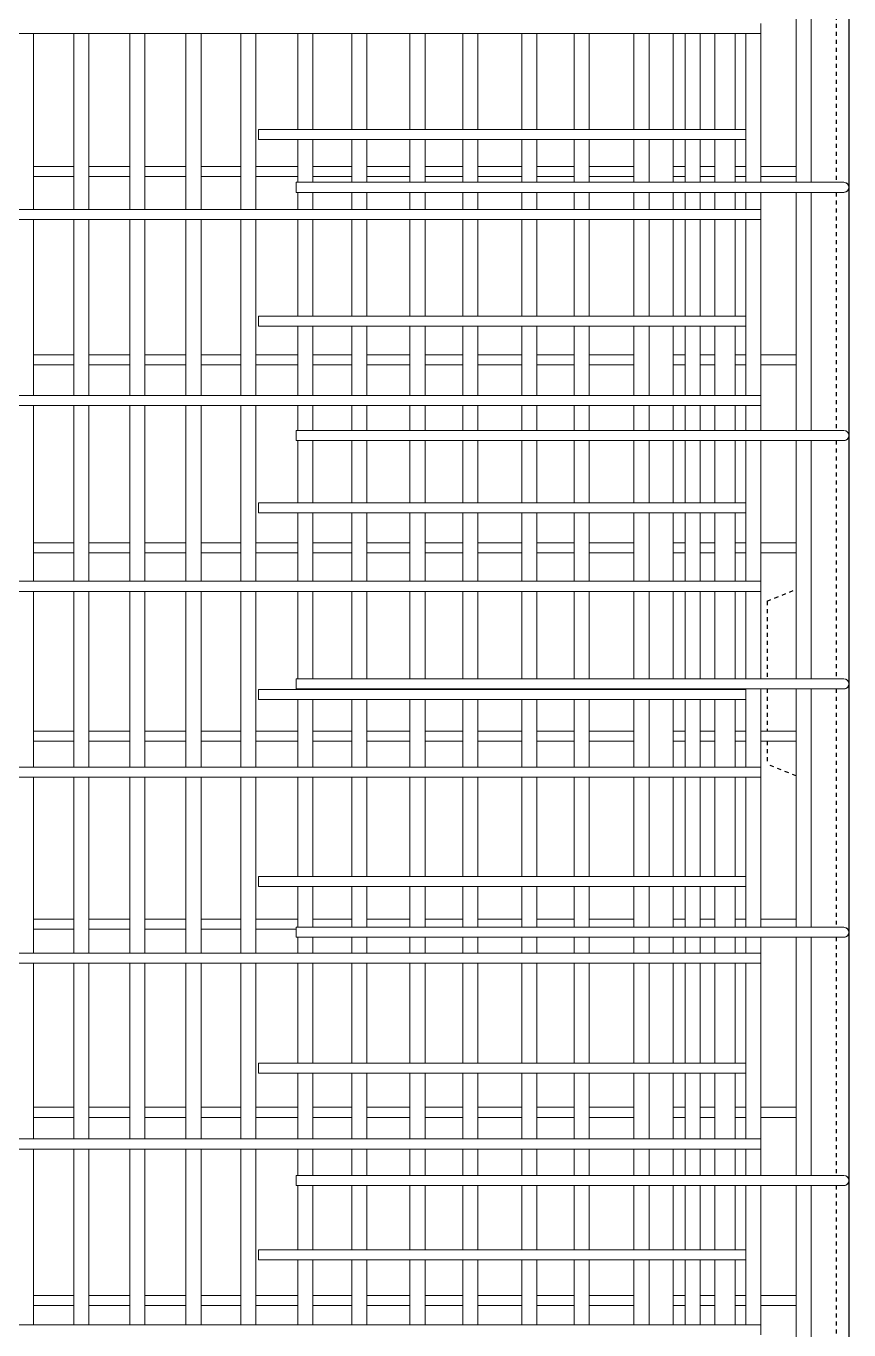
# Model space of a CAD drawing. Header units: millimetres. Extents: x -22025 to -1429, y -2879 to 29261.
# Drawn here: x -19590 to -18935, y 563 to 1601 of the extents above; entities that cross this region are included whole.
import ezdxf

# ---------------------------------------------------------------- set-up
doc = ezdxf.new("R2010")
doc.units = ezdxf.units.MM
doc.linetypes.add('Dash', pattern=[6.36, 3.18, -3.18])
for name, color, linetype, lineweight in [('A-WALL', 113, 'Continuous', 25), ('A-WALL-HDLN', 110, 'Dash', 25), ('S-RBAR', 171, 'Continuous', 18)]:
    doc.layers.add(name, color=color, linetype=linetype, lineweight=lineweight)

msp = doc.modelspace()

# ---------------------------------------------------------------- linework, layer by layer
at = {"layer": 'A-WALL'}
msp.add_line((-18934.6, 2200), (-18934.6, -445), dxfattribs=at)
at = {"layer": 'A-WALL-HDLN'}
for p, q in [((-18944.6, 1666), (-18944.6, 1476.3)), ((-18944.6, 1468.3), (-18944.6, 1278.7)), ((-18944.6, 1270.7), (-18944.6, 1081)), ((-18999.6, 1143), (-18976.6, 1152.2)), ((-18999.6, 1143), (-18999.6, 1081)), ((-18999.6, 1073), (-18999.6, 1039.5)), ((-18944.6, 1073), (-18944.6, 883.3)), ((-18999.6, 1031.5), (-18999.6, 1013)), ((-18976.6, 1003.8), (-18999.6, 1013)), ((-18944.6, 875.3), (-18944.6, 685.7)), ((-18944.6, 677.7), (-18944.6, 488))]:
    msp.add_line(p, q, dxfattribs=at)
at = {"layer": 'S-RBAR'}
for p, q in [((-18976.6, 1476.3), (-18976.6, 1666)), ((-18964.6, 1476.3), (-18964.6, 1666)), ((-19004.6, 1602.7), (-19004.6, 1594.7)), ((-19004.6, 1594.7), (-20178.4, 1594.7)), ((-19583.6, 1454.7), (-19583.6, 1594.7)), ((-19551.5, 1454.7), (-19551.5, 1594.7)), ((-19539.5, 1454.7), (-19539.5, 1594.7)), ((-19507.1, 1454.7), (-19507.1, 1594.7)), ((-19495.1, 1454.7), (-19495.1, 1594.7)), ((-19462.3, 1454.7), (-19462.3, 1594.7)), ((-19450.3, 1454.7), (-19450.3, 1594.7)), ((-19418.7, 1454.7), (-19418.7, 1594.7)), ((-19406.7, 1454.7), (-19406.7, 1594.7)), ((-19373.2, 1518.4), (-19373.2, 1594.7)), ((-19361.2, 1518.4), (-19361.2, 1594.7)), ((-19330.3, 1518.4), (-19330.3, 1594.7)), ((-19318.3, 1518.4), (-19318.3, 1594.7)), ((-19284, 1518.4), (-19284, 1594.7)), ((-19272, 1518.4), (-19272, 1594.7)), ((-19241.9, 1518.4), (-19241.9, 1594.7)), ((-19229.9, 1518.4), (-19229.9, 1594.7)), ((-19194.9, 1518.4), (-19194.9, 1594.7)), ((-19182.9, 1518.4), (-19182.9, 1594.7)), ((-19153.4, 1518.4), (-19153.4, 1594.7)), ((-19141.4, 1518.4), (-19141.4, 1594.7)), ((-19105.7, 1518.4), (-19105.7, 1594.7)), ((-19093.7, 1518.4), (-19093.7, 1594.7)), ((-19074.6, 1518.4), (-19074.6, 1594.7)), ((-19065, 1518.4), (-19065, 1594.7)), ((-19053, 1518.4), (-19053, 1594.7)), ((-19041.2, 1518.4), (-19041.2, 1594.7)), ((-19025.2, 1518.4), (-19025.2, 1594.7)), ((-19016.6, 1476.3), (-19016.6, 1594.7)), ((-19004.6, 1476.3), (-19004.6, 1594.7)), ((-19404.6, 1518.4), (-19044.6, 1518.4)), ((-19404.6, 1510.4), (-19404.6, 1518.4)), ((-19016.4, 1518.4), (-19044.6, 1518.4)), ((-19404.6, 1510.4), (-19044.6, 1510.4)), ((-19373.2, 1476.3), (-19373.2, 1510.4)), ((-19361.2, 1476.3), (-19361.2, 1510.4)), ((-19330.3, 1476.3), (-19330.3, 1510.4)), ((-19318.3, 1476.3), (-19318.3, 1510.4)), ((-19284, 1476.3), (-19284, 1510.4)), ((-19272, 1476.3), (-19272, 1510.4)), ((-19241.9, 1476.3), (-19241.9, 1510.4)), ((-19229.9, 1476.3), (-19229.9, 1510.4)), ((-19194.9, 1476.3), (-19194.9, 1510.4)), ((-19182.9, 1476.3), (-19182.9, 1510.4)), ((-19153.4, 1476.3), (-19153.4, 1510.4)), ((-19141.4, 1476.3), (-19141.4, 1510.4)), ((-19105.7, 1476.3), (-19105.7, 1510.4)), ((-19093.7, 1476.3), (-19093.7, 1510.4)), ((-19074.6, 1476.3), (-19074.6, 1510.4)), ((-19065, 1476.3), (-19065, 1510.4)), ((-19053, 1476.3), (-19053, 1510.4)), ((-19016.4, 1510.4), (-19044.6, 1510.4)), ((-19041.2, 1476.3), (-19041.2, 1510.4)), ((-19025.2, 1476.3), (-19025.2, 1510.4)), ((-19551.5, 1488.9), (-19583.6, 1488.9)), ((-19507.1, 1488.9), (-19539.5, 1488.9)), ((-19462.3, 1488.9), (-19495.1, 1488.9)), ((-19418.7, 1488.9), (-19450.3, 1488.9)), ((-19373.2, 1488.9), (-19406.7, 1488.9)), ((-19330.3, 1488.9), (-19361.2, 1488.9)), ((-19284, 1488.9), (-19318.3, 1488.9)), ((-19241.9, 1488.9), (-19272, 1488.9)), ((-19194.9, 1488.9), (-19229.9, 1488.9)), ((-19153.4, 1488.9), (-19182.9, 1488.9)), ((-19105.7, 1488.9), (-19141.4, 1488.9)), ((-19065, 1488.9), (-19074.6, 1488.9)), ((-19041.2, 1488.9), (-19053, 1488.9)), ((-19016.6, 1488.9), (-19025.2, 1488.9)), ((-18976.6, 1488.9), (-19004.6, 1488.9)), ((-19551.5, 1480.9), (-19583.6, 1480.9)), ((-19507.1, 1480.9), (-19539.5, 1480.9)), ((-19462.3, 1480.9), (-19495.1, 1480.9)), ((-19418.7, 1480.9), (-19450.3, 1480.9)), ((-19373.2, 1480.9), (-19406.7, 1480.9)), ((-19374.6, 1476.3), (-18958.6, 1476.3)), ((-19374.6, 1468.3), (-19374.6, 1476.3)), ((-19330.3, 1480.9), (-19361.2, 1480.9)), ((-19284, 1480.9), (-19318.3, 1480.9)), ((-19241.9, 1480.9), (-19272, 1480.9)), ((-19194.9, 1480.9), (-19229.9, 1480.9)), ((-19153.4, 1480.9), (-19182.9, 1480.9)), ((-19105.7, 1480.9), (-19141.4, 1480.9)), ((-19065, 1480.9), (-19074.6, 1480.9)), ((-19041.2, 1480.9), (-19053, 1480.9)), ((-19016.6, 1480.9), (-19025.2, 1480.9)), ((-18976.6, 1480.9), (-19004.6, 1480.9)), ((-18938.6, 1476.3), (-18958.6, 1476.3)), ((-19374.6, 1468.3), (-18958.6, 1468.3)), ((-19373.2, 1454.7), (-19373.2, 1468.3)), ((-19361.2, 1454.7), (-19361.2, 1468.3)), ((-19330.3, 1454.7), (-19330.3, 1468.3)), ((-19318.3, 1454.7), (-19318.3, 1468.3)), ((-19284, 1454.7), (-19284, 1468.3)), ((-19272, 1454.7), (-19272, 1468.3)), ((-19241.9, 1454.7), (-19241.9, 1468.3)), ((-19229.9, 1454.7), (-19229.9, 1468.3)), ((-19194.9, 1454.7), (-19194.9, 1468.3)), ((-19182.9, 1454.7), (-19182.9, 1468.3)), ((-19153.4, 1454.7), (-19153.4, 1468.3)), ((-19141.4, 1454.7), (-19141.4, 1468.3)), ((-19105.7, 1454.7), (-19105.7, 1468.3)), ((-19093.7, 1454.7), (-19093.7, 1468.3)), ((-19074.6, 1454.7), (-19074.6, 1468.3)), ((-19065, 1454.7), (-19065, 1468.3)), ((-19053, 1454.7), (-19053, 1468.3)), ((-19041.2, 1454.7), (-19041.2, 1468.3)), ((-19025.2, 1454.7), (-19025.2, 1468.3)), ((-19016.6, 1454.7), (-19016.6, 1468.3)), ((-19004.6, 1454.7), (-19004.6, 1468.3)), ((-18976.6, 1278.7), (-18976.6, 1468.3)), ((-18964.6, 1278.7), (-18964.6, 1468.3)), ((-18938.6, 1468.3), (-18958.6, 1468.3)), ((-19004.6, 1454.7), (-20178.4, 1454.7)), ((-19004.6, 1454.7), (-19004.6, 1446.7)), ((-19004.6, 1446.7), (-20178.4, 1446.7)), ((-19583.6, 1306.7), (-19583.6, 1446.7)), ((-19551.5, 1306.7), (-19551.5, 1446.7)), ((-19539.5, 1306.7), (-19539.5, 1446.7)), ((-19507.1, 1306.7), (-19507.1, 1446.7)), ((-19495.1, 1306.7), (-19495.1, 1446.7)), ((-19462.3, 1306.7), (-19462.3, 1446.7)), ((-19450.3, 1306.7), (-19450.3, 1446.7)), ((-19418.7, 1306.7), (-19418.7, 1446.7)), ((-19406.7, 1306.7), (-19406.7, 1446.7)), ((-19373.2, 1369.8), (-19373.2, 1446.7)), ((-19361.2, 1369.8), (-19361.2, 1446.7)), ((-19330.3, 1369.8), (-19330.3, 1446.7)), ((-19318.3, 1369.8), (-19318.3, 1446.7)), ((-19284, 1369.8), (-19284, 1446.7)), ((-19272, 1369.8), (-19272, 1446.7)), ((-19241.9, 1369.8), (-19241.9, 1446.7)), ((-19229.9, 1369.8), (-19229.9, 1446.7)), ((-19194.9, 1369.8), (-19194.9, 1446.7)), ((-19182.9, 1369.8), (-19182.9, 1446.7)), ((-19153.4, 1369.8), (-19153.4, 1446.7)), ((-19141.4, 1369.8), (-19141.4, 1446.7)), ((-19105.7, 1369.8), (-19105.7, 1446.7)), ((-19093.7, 1369.8), (-19093.7, 1446.7)), ((-19074.6, 1369.8), (-19074.6, 1446.7)), ((-19065, 1369.8), (-19065, 1446.7)), ((-19053, 1369.8), (-19053, 1446.7)), ((-19041.2, 1369.8), (-19041.2, 1446.7)), ((-19025.2, 1369.8), (-19025.2, 1446.7)), ((-19016.6, 1306.7), (-19016.6, 1446.7)), ((-19004.6, 1306.7), (-19004.6, 1446.7)), ((-19404.6, 1369.8), (-19044.6, 1369.8)), ((-19404.6, 1361.8), (-19404.6, 1369.8)), ((-19404.6, 1361.8), (-19044.6, 1361.8)), ((-19373.2, 1306.7), (-19373.2, 1361.8)), ((-19361.2, 1306.7), (-19361.2, 1361.8)), ((-19330.3, 1306.7), (-19330.3, 1361.8)), ((-19318.3, 1306.7), (-19318.3, 1361.8)), ((-19284, 1306.7), (-19284, 1361.8)), ((-19272, 1306.7), (-19272, 1361.8)), ((-19241.9, 1306.7), (-19241.9, 1361.8)), ((-19229.9, 1306.7), (-19229.9, 1361.8)), ((-19194.9, 1306.7), (-19194.9, 1361.8)), ((-19182.9, 1306.7), (-19182.9, 1361.8)), ((-19153.4, 1306.7), (-19153.4, 1361.8)), ((-19141.4, 1306.7), (-19141.4, 1361.8)), ((-19105.7, 1306.7), (-19105.7, 1361.8)), ((-19093.7, 1306.7), (-19093.7, 1361.8)), ((-19074.6, 1306.7), (-19074.6, 1361.8)), ((-19065, 1306.7), (-19065, 1361.8)), ((-19053, 1306.7), (-19053, 1361.8)), ((-19016.4, 1369.8), (-19044.6, 1369.8)), ((-19016.4, 1361.8), (-19044.6, 1361.8)), ((-19041.2, 1306.7), (-19041.2, 1361.8)), ((-19025.2, 1306.7), (-19025.2, 1361.8)), ((-19551.5, 1339.1), (-19583.6, 1339.1)), ((-19507.1, 1339.1), (-19539.5, 1339.1)), ((-19462.3, 1339.1), (-19495.1, 1339.1)), ((-19418.7, 1339.1), (-19450.3, 1339.1)), ((-19373.2, 1339.1), (-19406.7, 1339.1)), ((-19330.3, 1339.1), (-19361.2, 1339.1)), ((-19284, 1339.1), (-19318.3, 1339.1)), ((-19241.9, 1339.1), (-19272, 1339.1)), ((-19194.9, 1339.1), (-19229.9, 1339.1)), ((-19153.4, 1339.1), (-19182.9, 1339.1)), ((-19105.7, 1339.1), (-19141.4, 1339.1)), ((-19065, 1339.1), (-19074.6, 1339.1)), ((-19041.2, 1339.1), (-19053, 1339.1)), ((-19016.6, 1339.1), (-19025.2, 1339.1)), ((-18976.6, 1339.1), (-19004.6, 1339.1)), ((-19551.5, 1331.1), (-19583.6, 1331.1)), ((-19507.1, 1331.1), (-19539.5, 1331.1)), ((-19462.3, 1331.1), (-19495.1, 1331.1)), ((-19418.7, 1331.1), (-19450.3, 1331.1)), ((-19373.2, 1331.1), (-19406.7, 1331.1)), ((-19330.3, 1331.1), (-19361.2, 1331.1)), ((-19284, 1331.1), (-19318.3, 1331.1)), ((-19241.9, 1331.1), (-19272, 1331.1)), ((-19194.9, 1331.1), (-19229.9, 1331.1)), ((-19153.4, 1331.1), (-19182.9, 1331.1)), ((-19105.7, 1331.1), (-19141.4, 1331.1)), ((-19065, 1331.1), (-19074.6, 1331.1)), ((-19041.2, 1331.1), (-19053, 1331.1)), ((-19016.6, 1331.1), (-19025.2, 1331.1)), ((-18976.6, 1331.1), (-19004.6, 1331.1)), ((-19004.6, 1306.7), (-20178.4, 1306.7)), ((-19004.6, 1298.7), (-20178.4, 1298.7)), ((-19583.6, 1158.7), (-19583.6, 1298.7)), ((-19551.5, 1158.7), (-19551.5, 1298.7)), ((-19539.5, 1158.7), (-19539.5, 1298.7)), ((-19507.1, 1158.7), (-19507.1, 1298.7)), ((-19495.1, 1158.7), (-19495.1, 1298.7)), ((-19462.3, 1158.7), (-19462.3, 1298.7)), ((-19450.3, 1158.7), (-19450.3, 1298.7)), ((-19418.7, 1158.7), (-19418.7, 1298.7)), ((-19406.7, 1158.7), (-19406.7, 1298.7)), ((-19373.2, 1278.7), (-19373.2, 1298.7)), ((-19361.2, 1278.7), (-19361.2, 1298.7)), ((-19330.3, 1278.7), (-19330.3, 1298.7)), ((-19318.3, 1278.7), (-19318.3, 1298.7)), ((-19284, 1278.7), (-19284, 1298.7)), ((-19272, 1278.7), (-19272, 1298.7)), ((-19241.9, 1278.7), (-19241.9, 1298.7)), ((-19229.9, 1278.7), (-19229.9, 1298.7)), ((-19194.9, 1278.7), (-19194.9, 1298.7)), ((-19182.9, 1278.7), (-19182.9, 1298.7)), ((-19153.4, 1278.7), (-19153.4, 1298.7)), ((-19141.4, 1278.7), (-19141.4, 1298.7)), ((-19105.7, 1278.7), (-19105.7, 1298.7)), ((-19093.7, 1278.7), (-19093.7, 1298.7)), ((-19074.6, 1278.7), (-19074.6, 1298.7)), ((-19065, 1278.7), (-19065, 1298.7)), ((-19053, 1278.7), (-19053, 1298.7)), ((-19041.2, 1278.7), (-19041.2, 1298.7)), ((-19025.2, 1278.7), (-19025.2, 1298.7)), ((-19016.6, 1278.7), (-19016.6, 1298.7)), ((-19004.6, 1306.7), (-19004.6, 1298.7)), ((-19004.6, 1278.7), (-19004.6, 1298.7)), ((-19374.6, 1278.7), (-18958.6, 1278.7)), ((-19374.6, 1270.7), (-19374.6, 1278.7)), ((-18938.6, 1278.7), (-18958.6, 1278.7)), ((-19374.6, 1270.7), (-18958.6, 1270.7)), ((-19373.2, 1221.1), (-19373.2, 1270.7)), ((-19361.2, 1221.1), (-19361.2, 1270.7)), ((-19330.3, 1221.1), (-19330.3, 1270.7)), ((-19318.3, 1221.1), (-19318.3, 1270.7)), ((-19284, 1221.1), (-19284, 1270.7)), ((-19272, 1221.1), (-19272, 1270.7)), ((-19241.9, 1221.1), (-19241.9, 1270.7)), ((-19229.9, 1221.1), (-19229.9, 1270.7)), ((-19194.9, 1221.1), (-19194.9, 1270.7)), ((-19182.9, 1221.1), (-19182.9, 1270.7)), ((-19153.4, 1221.1), (-19153.4, 1270.7)), ((-19141.4, 1221.1), (-19141.4, 1270.7)), ((-19105.7, 1221.1), (-19105.7, 1270.7)), ((-19093.7, 1221.1), (-19093.7, 1270.7)), ((-19074.6, 1221.1), (-19074.6, 1270.7)), ((-19065, 1221.1), (-19065, 1270.7)), ((-19053, 1221.1), (-19053, 1270.7)), ((-19041.2, 1221.1), (-19041.2, 1270.7)), ((-19025.2, 1221.1), (-19025.2, 1270.7)), ((-19016.6, 1158.7), (-19016.6, 1270.7)), ((-19004.6, 1158.7), (-19004.6, 1270.7)), ((-18976.6, 1081), (-18976.6, 1270.7)), ((-18964.6, 1081), (-18964.6, 1270.7)), ((-18938.6, 1270.7), (-18958.6, 1270.7)), ((-19404.6, 1221.1), (-19044.6, 1221.1)), ((-19404.6, 1213.1), (-19404.6, 1221.1)), ((-19016.4, 1221.1), (-19044.6, 1221.1)), ((-19404.6, 1213.1), (-19044.6, 1213.1)), ((-19373.2, 1158.7), (-19373.2, 1213.1)), ((-19361.2, 1158.7), (-19361.2, 1213.1)), ((-19330.3, 1158.7), (-19330.3, 1213.1)), ((-19318.3, 1158.7), (-19318.3, 1213.1)), ((-19284, 1158.7), (-19284, 1213.1)), ((-19272, 1158.7), (-19272, 1213.1)), ((-19241.9, 1158.7), (-19241.9, 1213.1)), ((-19229.9, 1158.7), (-19229.9, 1213.1)), ((-19194.9, 1158.7), (-19194.9, 1213.1)), ((-19182.9, 1158.7), (-19182.9, 1213.1)), ((-19153.4, 1158.7), (-19153.4, 1213.1)), ((-19141.4, 1158.7), (-19141.4, 1213.1)), ((-19105.7, 1158.7), (-19105.7, 1213.1)), ((-19093.7, 1158.7), (-19093.7, 1213.1)), ((-19074.6, 1158.7), (-19074.6, 1213.1)), ((-19065, 1158.7), (-19065, 1213.1)), ((-19053, 1158.7), (-19053, 1213.1)), ((-19016.4, 1213.1), (-19044.6, 1213.1)), ((-19041.2, 1158.7), (-19041.2, 1213.1)), ((-19025.2, 1158.7), (-19025.2, 1213.1)), ((-19551.5, 1189.3), (-19583.6, 1189.3)), ((-19507.1, 1189.3), (-19539.5, 1189.3)), ((-19462.3, 1189.3), (-19495.1, 1189.3)), ((-19418.7, 1189.3), (-19450.3, 1189.3)), ((-19373.2, 1189.3), (-19406.7, 1189.3)), ((-19330.3, 1189.3), (-19361.2, 1189.3)), ((-19284, 1189.3), (-19318.3, 1189.3)), ((-19241.9, 1189.3), (-19272, 1189.3)), ((-19194.9, 1189.3), (-19229.9, 1189.3)), ((-19153.4, 1189.3), (-19182.9, 1189.3)), ((-19105.7, 1189.3), (-19141.4, 1189.3)), ((-19065, 1189.3), (-19074.6, 1189.3)), ((-19041.2, 1189.3), (-19053, 1189.3)), ((-19016.6, 1189.3), (-19025.2, 1189.3)), ((-18976.6, 1189.3), (-19004.6, 1189.3)), ((-19551.5, 1181.3), (-19583.6, 1181.3)), ((-19507.1, 1181.3), (-19539.5, 1181.3)), ((-19462.3, 1181.3), (-19495.1, 1181.3)), ((-19418.7, 1181.3), (-19450.3, 1181.3)), ((-19373.2, 1181.3), (-19406.7, 1181.3)), ((-19330.3, 1181.3), (-19361.2, 1181.3)), ((-19284, 1181.3), (-19318.3, 1181.3)), ((-19241.9, 1181.3), (-19272, 1181.3)), ((-19194.9, 1181.3), (-19229.9, 1181.3)), ((-19153.4, 1181.3), (-19182.9, 1181.3)), ((-19105.7, 1181.3), (-19141.4, 1181.3)), ((-19065, 1181.3), (-19074.6, 1181.3)), ((-19041.2, 1181.3), (-19053, 1181.3)), ((-19016.6, 1181.3), (-19025.2, 1181.3)), ((-18976.6, 1181.3), (-19004.6, 1181.3)), ((-19004.6, 1158.7), (-20178.4, 1158.7)), ((-19004.6, 1158.7), (-19004.6, 1150.7)), ((-19004.6, 1150.7), (-20178.4, 1150.7)), ((-19583.6, 1010.7), (-19583.6, 1150.7)), ((-19551.5, 1010.7), (-19551.5, 1150.7)), ((-19539.5, 1010.7), (-19539.5, 1150.7)), ((-19507.1, 1010.7), (-19507.1, 1150.7)), ((-19495.1, 1010.7), (-19495.1, 1150.7)), ((-19462.3, 1010.7), (-19462.3, 1150.7)), ((-19450.3, 1010.7), (-19450.3, 1150.7)), ((-19418.7, 1010.7), (-19418.7, 1150.7)), ((-19406.7, 1010.7), (-19406.7, 1150.7)), ((-19373.2, 1081), (-19373.2, 1150.7)), ((-19361.2, 1081), (-19361.2, 1150.7)), ((-19330.3, 1081), (-19330.3, 1150.7)), ((-19318.3, 1081), (-19318.3, 1150.7)), ((-19284, 1081), (-19284, 1150.7)), ((-19272, 1081), (-19272, 1150.7)), ((-19241.9, 1081), (-19241.9, 1150.7)), ((-19229.9, 1081), (-19229.9, 1150.7)), ((-19194.9, 1081), (-19194.9, 1150.7)), ((-19182.9, 1081), (-19182.9, 1150.7)), ((-19153.4, 1081), (-19153.4, 1150.7)), ((-19141.4, 1081), (-19141.4, 1150.7)), ((-19105.7, 1081), (-19105.7, 1150.7)), ((-19093.7, 1081), (-19093.7, 1150.7)), ((-19074.6, 1081), (-19074.6, 1150.7)), ((-19065, 1081), (-19065, 1150.7)), ((-19053, 1081), (-19053, 1150.7)), ((-19041.2, 1081), (-19041.2, 1150.7)), ((-19025.2, 1081), (-19025.2, 1150.7)), ((-19016.6, 1081), (-19016.6, 1150.7)), ((-19004.6, 1081), (-19004.6, 1150.7)), ((-19374.6, 1081), (-18958.6, 1081)), ((-19374.6, 1073), (-19374.6, 1081)), ((-18938.6, 1081), (-18958.6, 1081)), ((-19404.6, 1072.5), (-19044.6, 1072.5)), ((-19404.6, 1064.5), (-19404.6, 1072.5)), ((-19374.6, 1073), (-18958.6, 1073)), ((-19016.4, 1072.5), (-19044.6, 1072.5)), ((-19016.6, 1010.7), (-19016.6, 1073)), ((-19004.6, 1010.7), (-19004.6, 1073)), ((-18976.6, 883.3), (-18976.6, 1073)), ((-18964.6, 883.3), (-18964.6, 1073)), ((-18938.6, 1073), (-18958.6, 1073)), ((-19404.6, 1064.5), (-19044.6, 1064.5)), ((-19373.2, 1010.7), (-19373.2, 1064.5)), ((-19361.2, 1010.7), (-19361.2, 1064.5)), ((-19330.3, 1010.7), (-19330.3, 1064.5)), ((-19318.3, 1010.7), (-19318.3, 1064.5)), ((-19284, 1010.7), (-19284, 1064.5)), ((-19272, 1010.7), (-19272, 1064.5)), ((-19241.9, 1010.7), (-19241.9, 1064.5)), ((-19229.9, 1010.7), (-19229.9, 1064.5)), ((-19194.9, 1010.7), (-19194.9, 1064.5)), ((-19182.9, 1010.7), (-19182.9, 1064.5)), ((-19153.4, 1010.7), (-19153.4, 1064.5)), ((-19141.4, 1010.7), (-19141.4, 1064.5)), ((-19105.7, 1010.7), (-19105.7, 1064.5)), ((-19093.7, 1010.7), (-19093.7, 1064.5)), ((-19074.6, 1010.7), (-19074.6, 1064.5)), ((-19065, 1010.7), (-19065, 1064.5)), ((-19053, 1010.7), (-19053, 1064.5)), ((-19016.4, 1064.5), (-19044.6, 1064.5)), ((-19041.2, 1010.7), (-19041.2, 1064.5)), ((-19025.2, 1010.7), (-19025.2, 1064.5)), ((-19551.5, 1039.5), (-19583.6, 1039.5)), ((-19507.1, 1039.5), (-19539.5, 1039.5)), ((-19462.3, 1039.5), (-19495.1, 1039.5)), ((-19418.7, 1039.5), (-19450.3, 1039.5)), ((-19373.2, 1039.5), (-19406.7, 1039.5)), ((-19330.3, 1039.5), (-19361.2, 1039.5)), ((-19284, 1039.5), (-19318.3, 1039.5)), ((-19241.9, 1039.5), (-19272, 1039.5)), ((-19194.9, 1039.5), (-19229.9, 1039.5)), ((-19153.4, 1039.5), (-19182.9, 1039.5)), ((-19105.7, 1039.5), (-19141.4, 1039.5)), ((-19065, 1039.5), (-19074.6, 1039.5)), ((-19041.2, 1039.5), (-19053, 1039.5)), ((-19016.6, 1039.5), (-19025.2, 1039.5)), ((-18976.6, 1039.5), (-19004.6, 1039.5)), ((-19551.5, 1031.5), (-19583.6, 1031.5)), ((-19507.1, 1031.5), (-19539.5, 1031.5)), ((-19462.3, 1031.5), (-19495.1, 1031.5)), ((-19418.7, 1031.5), (-19450.3, 1031.5)), ((-19373.2, 1031.5), (-19406.7, 1031.5)), ((-19330.3, 1031.5), (-19361.2, 1031.5)), ((-19284, 1031.5), (-19318.3, 1031.5)), ((-19241.9, 1031.5), (-19272, 1031.5)), ((-19194.9, 1031.5), (-19229.9, 1031.5)), ((-19153.4, 1031.5), (-19182.9, 1031.5)), ((-19105.7, 1031.5), (-19141.4, 1031.5)), ((-19065, 1031.5), (-19074.6, 1031.5)), ((-19041.2, 1031.5), (-19053, 1031.5)), ((-19016.6, 1031.5), (-19025.2, 1031.5)), ((-18976.6, 1031.5), (-19004.6, 1031.5)), ((-19004.6, 1010.7), (-20178.4, 1010.7)), ((-19004.6, 1010.7), (-19004.6, 1002.7)), ((-19004.6, 1002.7), (-20178.4, 1002.7)), ((-19583.6, 862.8), (-19583.6, 1002.7)), ((-19551.5, 862.8), (-19551.5, 1002.7)), ((-19539.5, 862.8), (-19539.5, 1002.7)), ((-19507.1, 862.8), (-19507.1, 1002.7)), ((-19495.1, 862.8), (-19495.1, 1002.7)), ((-19462.3, 862.8), (-19462.3, 1002.7)), ((-19450.3, 862.8), (-19450.3, 1002.7)), ((-19418.7, 862.8), (-19418.7, 1002.7)), ((-19406.7, 862.8), (-19406.7, 1002.7)), ((-19373.2, 923.8), (-19373.2, 1002.7)), ((-19361.2, 923.8), (-19361.2, 1002.7)), ((-19330.3, 923.8), (-19330.3, 1002.7)), ((-19318.3, 923.8), (-19318.3, 1002.7)), ((-19284, 923.8), (-19284, 1002.7)), ((-19272, 923.8), (-19272, 1002.7)), ((-19241.9, 923.8), (-19241.9, 1002.7)), ((-19229.9, 923.8), (-19229.9, 1002.7)), ((-19194.9, 923.8), (-19194.9, 1002.7)), ((-19182.9, 923.8), (-19182.9, 1002.7)), ((-19153.4, 923.8), (-19153.4, 1002.7)), ((-19141.4, 923.8), (-19141.4, 1002.7)), ((-19105.7, 923.8), (-19105.7, 1002.7)), ((-19093.7, 923.8), (-19093.7, 1002.7)), ((-19074.6, 923.8), (-19074.6, 1002.7)), ((-19065, 923.8), (-19065, 1002.7)), ((-19053, 923.8), (-19053, 1002.7)), ((-19041.2, 923.8), (-19041.2, 1002.7)), ((-19025.2, 923.8), (-19025.2, 1002.7)), ((-19016.6, 883.3), (-19016.6, 1002.7)), ((-19004.6, 883.3), (-19004.6, 1002.7)), ((-19404.6, 923.8), (-19044.6, 923.8)), ((-19404.6, 915.8), (-19404.6, 923.8)), ((-19016.4, 923.8), (-19044.6, 923.8)), ((-19404.6, 915.8), (-19044.6, 915.8)), ((-19373.2, 883.3), (-19373.2, 915.8)), ((-19361.2, 883.3), (-19361.2, 915.8)), ((-19330.3, 883.3), (-19330.3, 915.8)), ((-19318.3, 883.3), (-19318.3, 915.8)), ((-19284, 883.3), (-19284, 915.8)), ((-19272, 883.3), (-19272, 915.8)), ((-19241.9, 883.3), (-19241.9, 915.8)), ((-19229.9, 883.3), (-19229.9, 915.8)), ((-19194.9, 883.3), (-19194.9, 915.8)), ((-19182.9, 883.3), (-19182.9, 915.8)), ((-19153.4, 883.3), (-19153.4, 915.8)), ((-19141.4, 883.3), (-19141.4, 915.8)), ((-19105.7, 883.3), (-19105.7, 915.8)), ((-19093.7, 883.3), (-19093.7, 915.8)), ((-19074.6, 883.3), (-19074.6, 915.8)), ((-19065, 883.3), (-19065, 915.8)), ((-19053, 883.3), (-19053, 915.8)), ((-19016.4, 915.8), (-19044.6, 915.8)), ((-19041.2, 883.3), (-19041.2, 915.8)), ((-19025.2, 883.3), (-19025.2, 915.8)), ((-19551.5, 889.8), (-19583.6, 889.8)), ((-19507.1, 889.8), (-19539.5, 889.8)), ((-19462.3, 889.8), (-19495.1, 889.8)), ((-19418.7, 889.8), (-19450.3, 889.8)), ((-19373.2, 889.8), (-19406.7, 889.8)), ((-19374.6, 883.3), (-18958.6, 883.3)), ((-19374.6, 875.3), (-19374.6, 883.3)), ((-19330.3, 889.8), (-19361.2, 889.8)), ((-19284, 889.8), (-19318.3, 889.8)), ((-19241.9, 889.8), (-19272, 889.8)), ((-19194.9, 889.8), (-19229.9, 889.8)), ((-19153.4, 889.8), (-19182.9, 889.8)), ((-19105.7, 889.8), (-19141.4, 889.8)), ((-19065, 889.8), (-19074.6, 889.8)), ((-19041.2, 889.8), (-19053, 889.8)), ((-19016.6, 889.8), (-19025.2, 889.8)), ((-18976.6, 889.8), (-19004.6, 889.8)), ((-18938.6, 883.3), (-18958.6, 883.3)), ((-19551.5, 881.8), (-19583.6, 881.8)), ((-19507.1, 881.8), (-19539.5, 881.8)), ((-19462.3, 881.8), (-19495.1, 881.8)), ((-19418.7, 881.8), (-19450.3, 881.8)), ((-19374.6, 881.8), (-19406.7, 881.8)), ((-19374.6, 875.3), (-18958.6, 875.3)), ((-19373.2, 862.8), (-19373.2, 875.3)), ((-19361.2, 862.8), (-19361.2, 875.3)), ((-19330.3, 862.8), (-19330.3, 875.3)), ((-19318.3, 862.8), (-19318.3, 875.3)), ((-19284, 862.8), (-19284, 875.3)), ((-19272, 862.8), (-19272, 875.3)), ((-19241.9, 862.8), (-19241.9, 875.3)), ((-19229.9, 862.8), (-19229.9, 875.3)), ((-19194.9, 862.8), (-19194.9, 875.3)), ((-19182.9, 862.8), (-19182.9, 875.3)), ((-19153.4, 862.8), (-19153.4, 875.3)), ((-19141.4, 862.8), (-19141.4, 875.3)), ((-19105.7, 862.8), (-19105.7, 875.3)), ((-19093.7, 862.8), (-19093.7, 875.3)), ((-19074.6, 862.8), (-19074.6, 875.3)), ((-19065, 862.8), (-19065, 875.3)), ((-19053, 862.8), (-19053, 875.3)), ((-19041.2, 862.8), (-19041.2, 875.3)), ((-19025.2, 862.8), (-19025.2, 875.3)), ((-19016.6, 862.8), (-19016.6, 875.3)), ((-19004.6, 862.8), (-19004.6, 875.3)), ((-18976.6, 685.7), (-18976.6, 875.3)), ((-18964.6, 685.7), (-18964.6, 875.3)), ((-18938.6, 875.3), (-18958.6, 875.3)), ((-19004.6, 862.8), (-20178.4, 862.8)), ((-19004.6, 862.8), (-19004.6, 854.8)), ((-19004.6, 854.8), (-20178.4, 854.8)), ((-19583.6, 714.8), (-19583.6, 854.8)), ((-19551.5, 714.8), (-19551.5, 854.8)), ((-19539.5, 714.8), (-19539.5, 854.8)), ((-19507.1, 714.8), (-19507.1, 854.8)), ((-19495.1, 714.8), (-19495.1, 854.8)), ((-19462.3, 714.8), (-19462.3, 854.8)), ((-19450.3, 714.8), (-19450.3, 854.8)), ((-19418.7, 714.8), (-19418.7, 854.8)), ((-19406.7, 714.8), (-19406.7, 854.8)), ((-19373.2, 775.2), (-19373.2, 854.8)), ((-19361.2, 775.2), (-19361.2, 854.8)), ((-19330.3, 775.2), (-19330.3, 854.8)), ((-19318.3, 775.2), (-19318.3, 854.8)), ((-19284, 775.2), (-19284, 854.8)), ((-19272, 775.2), (-19272, 854.8)), ((-19241.9, 775.2), (-19241.9, 854.8)), ((-19229.9, 775.2), (-19229.9, 854.8)), ((-19194.9, 775.2), (-19194.9, 854.8)), ((-19182.9, 775.2), (-19182.9, 854.8)), ((-19153.4, 775.2), (-19153.4, 854.8)), ((-19141.4, 775.2), (-19141.4, 854.8)), ((-19105.7, 775.2), (-19105.7, 854.8)), ((-19093.7, 775.2), (-19093.7, 854.8)), ((-19074.6, 775.2), (-19074.6, 854.8)), ((-19065, 775.2), (-19065, 854.8)), ((-19053, 775.2), (-19053, 854.8)), ((-19041.2, 775.2), (-19041.2, 854.8)), ((-19025.2, 775.2), (-19025.2, 854.8)), ((-19016.6, 714.8), (-19016.6, 854.8)), ((-19004.6, 714.8), (-19004.6, 854.8)), ((-19404.6, 775.2), (-19044.6, 775.2)), ((-19404.6, 767.2), (-19404.6, 775.2)), ((-19016.4, 775.2), (-19044.6, 775.2)), ((-19404.6, 767.2), (-19044.6, 767.2)), ((-19373.2, 714.8), (-19373.2, 767.2)), ((-19361.2, 714.8), (-19361.2, 767.2)), ((-19330.3, 714.8), (-19330.3, 767.2)), ((-19318.3, 714.8), (-19318.3, 767.2)), ((-19284, 714.8), (-19284, 767.2)), ((-19272, 714.8), (-19272, 767.2)), ((-19241.9, 714.8), (-19241.9, 767.2)), ((-19229.9, 714.8), (-19229.9, 767.2)), ((-19194.9, 714.8), (-19194.9, 767.2)), ((-19182.9, 714.8), (-19182.9, 767.2)), ((-19153.4, 714.8), (-19153.4, 767.2)), ((-19141.4, 714.8), (-19141.4, 767.2)), ((-19105.7, 714.8), (-19105.7, 767.2)), ((-19093.7, 714.8), (-19093.7, 767.2)), ((-19074.6, 714.8), (-19074.6, 767.2)), ((-19065, 714.8), (-19065, 767.2)), ((-19053, 714.8), (-19053, 767.2)), ((-19016.4, 767.2), (-19044.6, 767.2)), ((-19041.2, 714.8), (-19041.2, 767.2)), ((-19025.2, 714.8), (-19025.2, 767.2)), ((-19551.5, 740), (-19583.6, 740)), ((-19507.1, 740), (-19539.5, 740)), ((-19462.3, 740), (-19495.1, 740)), ((-19418.7, 740), (-19450.3, 740)), ((-19373.2, 740), (-19406.7, 740)), ((-19330.3, 740), (-19361.2, 740)), ((-19284, 740), (-19318.3, 740)), ((-19241.9, 740), (-19272, 740)), ((-19194.9, 740), (-19229.9, 740)), ((-19153.4, 740), (-19182.9, 740)), ((-19105.7, 740), (-19141.4, 740)), ((-19065, 740), (-19074.6, 740)), ((-19041.2, 740), (-19053, 740)), ((-19016.6, 740), (-19025.2, 740)), ((-18976.6, 740), (-19004.6, 740)), ((-19551.5, 732), (-19583.6, 732)), ((-19507.1, 732), (-19539.5, 732)), ((-19462.3, 732), (-19495.1, 732)), ((-19418.7, 732), (-19450.3, 732)), ((-19373.2, 732), (-19406.7, 732)), ((-19330.3, 732), (-19361.2, 732)), ((-19284, 732), (-19318.3, 732)), ((-19241.9, 732), (-19272, 732)), ((-19194.9, 732), (-19229.9, 732)), ((-19153.4, 732), (-19182.9, 732)), ((-19105.7, 732), (-19141.4, 732)), ((-19065, 732), (-19074.6, 732)), ((-19041.2, 732), (-19053, 732)), ((-19016.6, 732), (-19025.2, 732)), ((-18976.6, 732), (-19004.6, 732)), ((-19004.6, 714.8), (-20178.4, 714.8)), ((-19004.6, 706.8), (-20178.4, 706.8)), ((-19583.6, 566.8), (-19583.6, 706.8)), ((-19551.5, 566.8), (-19551.5, 706.8)), ((-19539.5, 566.8), (-19539.5, 706.8)), ((-19507.1, 566.8), (-19507.1, 706.8)), ((-19495.1, 566.8), (-19495.1, 706.8)), ((-19462.3, 566.8), (-19462.3, 706.8)), ((-19450.3, 566.8), (-19450.3, 706.8)), ((-19418.7, 566.8), (-19418.7, 706.8)), ((-19406.7, 566.8), (-19406.7, 706.8)), ((-19373.2, 685.7), (-19373.2, 706.8)), ((-19361.2, 685.7), (-19361.2, 706.8)), ((-19330.3, 685.7), (-19330.3, 706.8)), ((-19318.3, 685.7), (-19318.3, 706.8)), ((-19284, 685.7), (-19284, 706.8)), ((-19272, 685.7), (-19272, 706.8)), ((-19241.9, 685.7), (-19241.9, 706.8)), ((-19229.9, 685.7), (-19229.9, 706.8)), ((-19194.9, 685.7), (-19194.9, 706.8)), ((-19182.9, 685.7), (-19182.9, 706.8)), ((-19153.4, 685.7), (-19153.4, 706.8)), ((-19141.4, 685.7), (-19141.4, 706.8)), ((-19105.7, 685.7), (-19105.7, 706.8)), ((-19093.7, 685.7), (-19093.7, 706.8)), ((-19074.6, 685.7), (-19074.6, 706.8)), ((-19065, 685.7), (-19065, 706.8)), ((-19053, 685.7), (-19053, 706.8)), ((-19041.2, 685.7), (-19041.2, 706.8)), ((-19025.2, 685.7), (-19025.2, 706.8)), ((-19016.6, 685.7), (-19016.6, 706.8)), ((-19004.6, 714.8), (-19004.6, 706.8)), ((-19004.6, 685.7), (-19004.6, 706.8)), ((-19374.6, 685.7), (-18958.6, 685.7)), ((-19374.6, 677.7), (-19374.6, 685.7)), ((-18938.6, 685.7), (-18958.6, 685.7)), ((-19374.6, 677.7), (-18958.6, 677.7)), ((-19373.2, 626.6), (-19373.2, 677.7)), ((-19361.2, 626.6), (-19361.2, 677.7)), ((-19330.3, 626.6), (-19330.3, 677.7)), ((-19318.3, 626.6), (-19318.3, 677.7)), ((-19284, 626.6), (-19284, 677.7)), ((-19272, 626.6), (-19272, 677.7)), ((-19241.9, 626.6), (-19241.9, 677.7)), ((-19229.9, 626.6), (-19229.9, 677.7)), ((-19194.9, 626.6), (-19194.9, 677.7)), ((-19182.9, 626.6), (-19182.9, 677.7)), ((-19153.4, 626.6), (-19153.4, 677.7)), ((-19141.4, 626.6), (-19141.4, 677.7)), ((-19105.7, 626.6), (-19105.7, 677.7)), ((-19093.7, 626.6), (-19093.7, 677.7)), ((-19074.6, 626.6), (-19074.6, 677.7)), ((-19065, 626.6), (-19065, 677.7)), ((-19053, 626.6), (-19053, 677.7)), ((-19041.2, 626.6), (-19041.2, 677.7)), ((-19025.2, 626.6), (-19025.2, 677.7)), ((-19016.6, 566.8), (-19016.6, 677.7)), ((-19004.6, 566.8), (-19004.6, 677.7)), ((-18976.6, 488), (-18976.6, 677.7)), ((-18964.6, 488), (-18964.6, 677.7)), ((-18938.6, 677.7), (-18958.6, 677.7)), ((-19404.6, 626.6), (-19044.6, 626.6)), ((-19404.6, 618.6), (-19404.6, 626.6)), ((-19016.4, 626.6), (-19044.6, 626.6)), ((-19404.6, 618.6), (-19044.6, 618.6)), ((-19373.2, 566.8), (-19373.2, 618.6)), ((-19361.2, 566.8), (-19361.2, 618.6)), ((-19330.3, 566.8), (-19330.3, 618.6)), ((-19318.3, 566.8), (-19318.3, 618.6)), ((-19284, 566.8), (-19284, 618.6)), ((-19272, 566.8), (-19272, 618.6)), ((-19241.9, 566.8), (-19241.9, 618.6)), ((-19229.9, 566.8), (-19229.9, 618.6)), ((-19194.9, 566.8), (-19194.9, 618.6)), ((-19182.9, 566.8), (-19182.9, 618.6)), ((-19153.4, 566.8), (-19153.4, 618.6)), ((-19141.4, 566.8), (-19141.4, 618.6)), ((-19105.7, 566.8), (-19105.7, 618.6)), ((-19093.7, 566.8), (-19093.7, 618.6)), ((-19074.6, 566.8), (-19074.6, 618.6)), ((-19065, 566.8), (-19065, 618.6)), ((-19053, 566.8), (-19053, 618.6)), ((-19016.4, 618.6), (-19044.6, 618.6)), ((-19041.2, 566.8), (-19041.2, 618.6)), ((-19025.2, 566.8), (-19025.2, 618.6)), ((-19551.5, 590.2), (-19583.6, 590.2)), ((-19551.5, 582.2), (-19583.6, 582.2)), ((-19507.1, 590.2), (-19539.5, 590.2)), ((-19507.1, 582.2), (-19539.5, 582.2)), ((-19462.3, 590.2), (-19495.1, 590.2)), ((-19462.3, 582.2), (-19495.1, 582.2)), ((-19418.7, 590.2), (-19450.3, 590.2)), ((-19418.7, 582.2), (-19450.3, 582.2)), ((-19373.2, 590.2), (-19406.7, 590.2)), ((-19373.2, 582.2), (-19406.7, 582.2)), ((-19330.3, 590.2), (-19361.2, 590.2)), ((-19330.3, 582.2), (-19361.2, 582.2)), ((-19284, 590.2), (-19318.3, 590.2)), ((-19284, 582.2), (-19318.3, 582.2)), ((-19241.9, 590.2), (-19272, 590.2)), ((-19241.9, 582.2), (-19272, 582.2)), ((-19194.9, 590.2), (-19229.9, 590.2)), ((-19194.9, 582.2), (-19229.9, 582.2)), ((-19153.4, 590.2), (-19182.9, 590.2)), ((-19153.4, 582.2), (-19182.9, 582.2)), ((-19105.7, 590.2), (-19141.4, 590.2)), ((-19105.7, 582.2), (-19141.4, 582.2)), ((-19065, 590.2), (-19074.6, 590.2)), ((-19065, 582.2), (-19074.6, 582.2)), ((-19041.2, 590.2), (-19053, 590.2)), ((-19041.2, 582.2), (-19053, 582.2)), ((-19016.6, 590.2), (-19025.2, 590.2)), ((-19016.6, 582.2), (-19025.2, 582.2)), ((-18976.6, 590.2), (-19004.6, 590.2)), ((-18976.6, 582.2), (-19004.6, 582.2)), ((-19004.6, 566.8), (-20178.4, 566.8)), ((-19004.6, 566.8), (-19004.6, 558.8))]:
    msp.add_line(p, q, dxfattribs=at)
for centre, start, end in [((-18938.6, 1472.3), 270, 90), ((-18938.6, 1472.3), 15, 60), ((-18938.6, 1472.3), 270, 285), ((-18938.6, 1472.3), 300, 345), ((-18938.6, 1274.7), 270, 90), ((-18938.6, 1274.7), 15, 60), ((-18938.6, 1274.7), 270, 285), ((-18938.6, 1274.7), 300, 345), ((-18938.6, 1077), 270, 90), ((-18938.6, 1077), 15, 60), ((-18938.6, 1077), 270, 285), ((-18938.6, 1077), 300, 345), ((-18938.6, 879.3), 270, 90), ((-18938.6, 879.3), 15, 60), ((-18938.6, 879.3), 270, 285), ((-18938.6, 879.3), 300, 345), ((-18938.6, 681.7), 270, 90), ((-18938.6, 681.7), 15, 60), ((-18938.6, 681.7), 270, 285), ((-18938.6, 681.7), 300, 345)]:
    msp.add_arc(centre, 4, start, end, dxfattribs=at)

doc.saveas('drawing.dxf')
